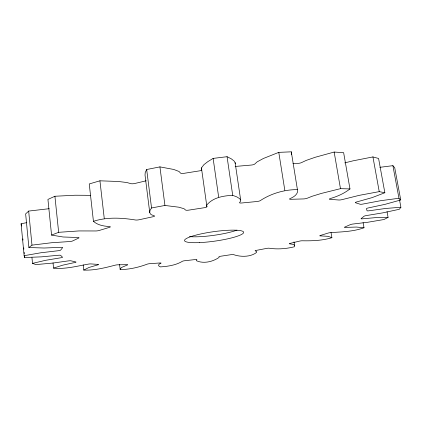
<?xml version="1.0" encoding="UTF-8"?>
<svg xmlns="http://www.w3.org/2000/svg" width="422" height="422" viewBox="0 0 422 422"><rect width="100%" height="100%" fill="white"/><g stroke="black" fill="none" stroke-linecap="round" stroke-linejoin="round"><path stroke-width="0.63" d="M146.265 180.78L134.924 183.459A2.943 0.702 -6.7 0 1 130.925 183.654L126.822 182.52L118.339 181.486L99.935 180.811L89.248 183.945L93.441 221.318C106.813 216.934 121.594 217.752 135.367 219.973A2.97 0.57 -6.9 0 0 139.392 219.698L152.769 216.792A2.986 0.58 -7.1 0 0 154.341 215.837L151.387 214.751L150.454 213.996L149.747 212.593L150.021 210.42L151.54 207.967L146.677 169.517L159.927 166.885L173.732 169.454L179.002 171.464L180.632 173.168A2.98 0.728 -7.6 0 0 184.092 173.31L198.957 170.957A2.986 0.728 -7.9 0 0 201.742 169.818L201.442 167.898L203.926 164.649L207.84 161.637L213.126 158.403L227.052 156.704L231.219 158.778L234.031 160.961L235.128 162.66L240.656 199.991L240.751 200.883L239.559 202.623A3.007 0.591 -8.5 0 0 241.985 202.966L256.597 201.547A2.996 0.586 -8.7 0 0 260.3 200.614C271.151 193.466 284.449 189.562 297.42 189.62L297.584 191.831C296.624 195.47 293.042 197.253 289.898 198.688A2.954 0.564 -9.2 0 0 290.99 199.295L303.302 198.936A2.933 0.554 -9.3 0 0 307.348 198.187L312.095 196.272L321.3 193.44L340.475 188.666L349.975 188.919L343.635 152.669L334.155 152.052L315.234 157.264L306.166 160.423L301.503 162.612A2.912 0.68 -9.7 0 1 297.499 163.398L292.984 163.409M294.013 241.859L294.63 245.757L294.387 246.77C286.195 248.838 277.47 249.502 269.094 248.21A2.063 0.28 -8.5 0 0 266.451 248.437L256.602 250.325A2.052 0.274 -8.4 0 0 255.189 250.868L256.534 251.38L256.571 252.44C250.531 257.22 240.445 257.098 233.424 254.577A2.036 0.274 -8.1 0 0 231.161 254.656L220.933 256.196A2.031 0.269 -8 0 0 218.976 256.75L219.065 257.452C212.751 261.745 203.773 263.95 196.573 260.796L196.341 260.427L196.858 259.646A2.036 0.274 -7.8 0 0 195.075 259.577L184.894 260.712A2.047 0.274 -7.7 0 0 182.483 261.244C175.942 265.216 167.903 266.398 160.386 266.899L159.041 266.14L158.487 265.285L159.168 264.119L160.951 263.196A2.073 0.28 -7.4 0 0 159.727 262.99L150.053 263.655A2.089 0.285 -7.3 0 0 147.278 264.135C138.627 267.348 129.427 269.516 120.17 269.574L119.568 264.446M120.17 269.574L120.518 268.529L121.647 267.427L127.333 265.016A2.136 0.295 -7.1 0 0 126.769 264.673L118.097 264.8A2.163 0.301 -7 0 0 115.069 265.201C104.856 267.833 94.375 270.534 83.772 270.08L83.208 264.868M146.677 169.517L145.237 172.461L145.026 175.109L149.747 212.593M399.476 199.622L400.9 207.255L399.349 209.28L382.712 212.878L366.839 215.489A2.458 0.375 -9.7 0 0 364.012 216.27L361.169 218.596A2.421 0.364 -9.7 0 0 362.767 218.791L376.577 217.541L388.082 217.393L387.032 211.659M49.189 208.695L28.67 211.079L25.642 213.907L28.881 247.529L44.104 248.02L60.52 247.361A2.674 0.443 -6.1 0 1 62.598 247.672L60.678 250.077A2.632 0.427 -6.1 0 1 57.856 250.768L40.871 252.767L24.133 255.69L21.1 223.755L26.808 222.631M28.881 247.529L31.977 245.14L51.41 242.755L69.039 241.59A2.775 0.48 -6.2 0 0 72.621 240.951L78.692 238.066A2.806 0.496 -6.2 0 0 77.606 237.507L63.078 236.985L51.563 235.091L47.929 199.421L54.918 196.256L75.063 195.233L85.402 195.286L90.619 195.734M349.975 188.919C344.188 193.487 337.336 196.483 330.299 198.556A2.864 0.522 -9.7 0 0 330.036 199.348L338.729 200.002A2.833 0.506 -9.7 0 0 342.601 199.495L359.333 195.328L379.236 191.635L384.853 192.743L378.581 158.466L372.927 156.931L353.225 160.798L344.716 162.881M83.772 270.08L88.921 267.485L97.878 264.863A2.231 0.316 -6.7 0 0 98.062 264.394L90.983 263.924A2.263 0.322 -6.7 0 0 87.839 264.209C76.556 266.235 65.035 269.352 53.562 268.118L53.03 262.88M240.656 199.991L239.606 198.63L236.837 196.91L232.707 195.323C223.386 195.771 212.841 197.47 206.653 205.182L206.907 206.748A3.012 0.596 -7.9 0 1 204.079 207.751L189.072 210.082A3.007 0.596 -7.7 0 1 185.596 210.05L184.003 208.7L178.754 207.191L164.933 205.456L151.54 207.967M388.082 217.393L383.93 219.535L367.736 222.267L353.42 223.971A2.326 0.338 -9.5 0 0 350.355 224.636L344.779 227.052A2.289 0.332 -9.4 0 0 345.507 227.395L356.411 227.047L364.007 227.759L363.094 222.594M384.853 192.743L372.072 197.633L356.938 201.874A2.743 0.469 -9.9 0 0 355.498 202.739L360.066 204.211A2.706 0.454 -9.9 0 0 363.363 203.968L380.655 200.698L398.964 198.266L400.736 199.97L385.07 204.338L368.754 207.835A2.606 0.422 -9.9 0 0 366.46 208.69L367.045 210.715A2.564 0.406 -9.8 0 0 369.535 210.71L385.65 208.463L400.9 207.255M51.563 235.091L58.653 232.311L78.94 230.934L95.224 230.961A2.891 0.533 -6.4 0 0 99.26 230.454L109.403 227.374A2.917 0.543 -6.6 0 0 109.588 226.577C103.928 226.197 97.804 225.274 93.441 221.318M297.42 189.62L291.296 151.83L278.778 152.363L263.439 158.456L257.125 161.869L254.714 164.058A2.97 0.717 -8.9 0 1 251.058 165.076L236.552 166.331A2.98 0.723 -8.6 0 1 235.165 166.373M53.562 268.118L62.635 265.19L74.768 262.521A2.353 0.348 -6.5 0 0 75.802 261.941L70.991 260.828A2.39 0.353 -6.4 0 0 67.926 260.954L52.729 263.075L35.939 264.594L32.515 263.381L31.951 257.525M364.007 227.759C353.541 231.599 342.121 231.842 331.075 232.58A2.21 0.311 -9.2 0 0 327.994 233.102L320.398 235.45A2.184 0.306 -9.1 0 0 320.319 235.898L328.073 236.315L331.892 237.697L331.017 232.511M331.892 237.697C322.345 240.619 312.185 240.962 302.252 240.783A2.121 0.29 -8.9 0 0 299.325 241.162L290.336 243.32A2.105 0.285 -8.8 0 0 289.545 243.832L293.1 244.359L294.092 244.887L294.63 245.757M32.515 263.381L45.581 260.311L60.536 257.826A2.49 0.385 -6.2 0 0 62.472 257.167L60.684 255.384A2.532 0.396 -6.2 0 0 57.951 255.31L41.477 256.85L24.645 257.52L24.133 255.69M379.874 167.312L392.893 165.672L394.734 167.808L400.736 199.97M21.1 223.755L21.649 226.013M392.893 165.672L398.964 198.266M372.927 156.931L379.236 191.635M334.155 152.052L340.475 188.666M278.778 152.363L284.829 190.385M227.052 156.704L232.707 195.323M213.126 158.403L218.654 197.085M201.442 167.898L206.907 206.748M159.927 166.885L164.933 205.456M235.128 162.66L235.254 163.752M99.935 180.811L104.26 218.469M54.918 196.256L58.653 232.311M28.67 211.079L31.977 245.14M22.872 238.873L22.994 240.155M23.727 247.872L23.848 249.159M24.154 252.377L24.276 253.659M24.518 256.233L24.645 257.52M291.296 151.83L291.539 154.536M236.995 230.122A29.82 4.985 -8 0 1 189.462 236.61M199.537 242.603A29.862 4.763 -8 0 0 243.668 232.332A29.862 4.763 -8 0 0 199.057 234.342A29.862 4.763 -8 0 0 199.537 242.603"/></g></svg>
